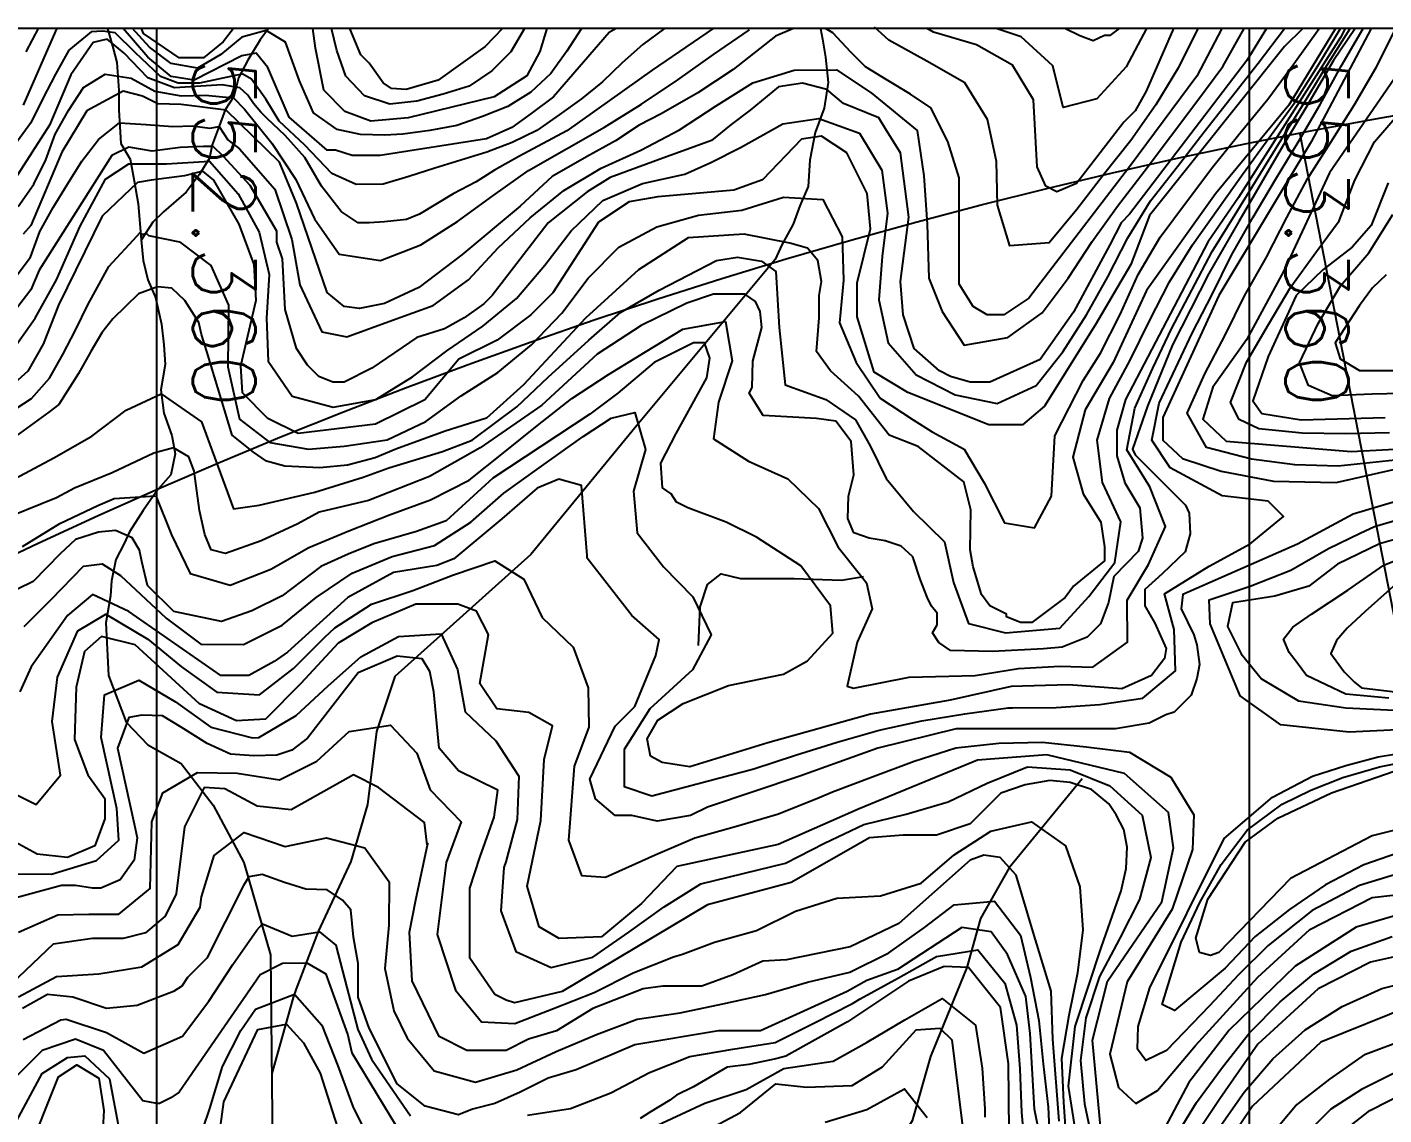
# Model space of a CAD drawing. Header units: millimetres. Extents: x 548366 to 1117317, y 7446967 to 14899125.
# Drawn here: x 552242 to 553483, y 7459421 to 7460416 of the extents above; entities that cross this region are included whole.
import ezdxf

# ---------------------------------------------------------------- set-up
doc = ezdxf.new("R2010")
doc.units = ezdxf.units.MM
doc.header["$MEASUREMENT"] = 0
for name, color, linetype in [('AID5_25K', 2, 'Continuous'), ('CURVA_INTERMEDIÁRIA', 32, 'Continuous'), ('CURVA_MESTRA', 36, 'Continuous'), ('MALHA_TM', 8, 'Continuous'), ('RADIAIS', 222, 'Continuous'), ('RIO_PERMANENTE', 4, 'Continuous'), ('TXT_COORD_MALHA', 7, 'Continuous')]:
    doc.layers.add(name, color=color, linetype=linetype)
doc.styles.add('TXT_MALHA_10K', font='romans.shx', dxfattribs={"height": 23})

msp = doc.modelspace()

# ---------------------------------------------------------------- linework, layer by layer
at = {"layer": 'AID5_25K'}
msp.add_lwpolyline([(549360, 7450410), (559365, 7450410), (559365, 7460415), (549360, 7460415), (549360, 7450410)], dxfattribs=at)
at = {"layer": 'CURVA_INTERMEDIÁRIA'}
for points, elevation in [([(553447.7, 7460415), (553443.6, 7460406.7), (553350.2, 7460260.2), (553322.1, 7460219.3), (553246.8, 7460075.3), (553238.7, 7460047.5), (553238.7, 7460023.8), (553246, 7459999.3), (553259.9, 7459976.4), (553262.4, 7459948.6), (553258.3, 7459936.4), (553236.2, 7459913.5), (553231.3, 7459889.8), (553223.9, 7459870.2), (553211.7, 7459857.9), (553188.8, 7459849), (553171.6, 7459847.3), (553125, 7459844.9), (553086.5, 7459845.7), (553075.9, 7459853), (553070.2, 7459862), (553074.3, 7459869.4), (553074.3, 7459880), (553069.3, 7459886.5), (553065.3, 7459894.7), (553058.7, 7459911), (553052.2, 7459931.5), (553041.5, 7459941.3), (553026.8, 7459946.2), (553012.1, 7459948.6), (552998.2, 7459953.5), (552992.5, 7459966.6), (552993.3, 7459987), (552998.2, 7460006.6), (552995.7, 7460036.9), (552981.8, 7460055.7), (552963.9, 7460058.1), (552915.3, 7460060.7), (552902.5, 7460081.2), (552905.1, 7460086.3), (552905.8, 7460110.4), (552913.9, 7460141.4), (552912.3, 7460156.1), (552908.2, 7460165.1), (552898.4, 7460171.7), (552869.8, 7460171.7), (552845.2, 7460163.5), (552803.5, 7460143.1), (552763.4, 7460116.9), (552712.7, 7460070.4), (552656.3, 7460031.1), (552609.7, 7460005), (552554, 7459982.9), (552509, 7459972.3), (552489.4, 7459961.7), (552455.9, 7459946.2), (552423.2, 7459934.7), (552410.1, 7459938), (552404.3, 7459951.9), (552399.4, 7459974), (552394.5, 7460009.9), (552389.6, 7460023), (552375.7, 7460031.1), (552357.7, 7460026.2), (552319.3, 7460008.3), (552284.9, 7459994.4), (552268.6, 7459985.4), (552212.5, 7459962.9)], 660), ([(553456.8, 7460415), (553437.2, 7460385.6), (553412.8, 7460343.8), (553391.3, 7460308.3), (553350.4, 7460238.2), (553323, 7460190.8), (553289.6, 7460125.5), (553266.9, 7460069.4), (553253, 7460030), (553255.6, 7460024.9), (553301.6, 7459978.8), (553305, 7459971.4), (553305.8, 7459952.6), (553301.3, 7459936.1), (553280.2, 7459915.9), (553264.4, 7459901.6), (553264.4, 7459886.6), (553273.5, 7459870.8), (553284, 7459847.5), (553282.5, 7459838.5), (553270.5, 7459822.8), (553243.4, 7459810.8), (553194.6, 7459814.5), (553142, 7459813), (553086.3, 7459800.3), (553013.4, 7459787.5), (552919.5, 7459761.2), (552848.1, 7459739.5), (552822.6, 7459743.2), (552812.1, 7459749.2), (552809, 7459765), (552818.8, 7459782.2), (552842.1, 7459797.3), (552883.4, 7459813.8), (552933.8, 7459824.3), (552955.6, 7459836.3), (552978.9, 7459861.8), (552976.7, 7459886.7), (552949.6, 7459923.4), (552909, 7459949.6), (552881.2, 7459963.1), (552846.2, 7459976.3), (552836, 7459981.4), (552830.9, 7459989.1), (552822.9, 7459994.7), (552821.4, 7460017.3), (552835.7, 7460044.3), (552863.5, 7460095.3), (552866.5, 7460113.3), (552861.6, 7460127.2), (552851.4, 7460127.2), (552815.5, 7460109.3), (552782.3, 7460081.2), (552756.6, 7460061.9), (552667.9, 7460003.4), (552625.1, 7459964.4), (552598, 7459954.6), (552558.9, 7459943.3), (552535.3, 7459934), (552510.5, 7459922.7), (552475.1, 7459895.7), (552447.3, 7459882.2), (552419.5, 7459872.4), (552375.9, 7459881.4), (552351.9, 7459905.4), (552346.6, 7459927.2), (552344.4, 7459937.7), (552337.6, 7459949), (552322.6, 7459955.7), (552306.8, 7459954.2), (552285.8, 7459947.5), (552271.9, 7459934.3), (552247.1, 7459908.8), (552217.8, 7459894.5)], 640), ([(553439, 7460415), (553396.3, 7460344.7), (553329.1, 7460263.5), (553265.9, 7460175.2), (553235.4, 7460109.4), (553209.7, 7460066.1), (553198.4, 7460022.7), (553208.1, 7459989), (553224.1, 7459963.3), (553227.4, 7459940.5), (553227.4, 7459927.7), (553199.3, 7459904.6), (553191.6, 7459894.4), (553160.9, 7459871.4), (553150.7, 7459871.4), (553137.9, 7459876.5), (553137.9, 7459879.1), (553122.5, 7459886.7), (553114.9, 7459897), (553107.2, 7459922.5), (553104.6, 7459937.9), (553105.2, 7459974.6), (553098.8, 7460000.2), (553057, 7460032.4), (553030.4, 7460042.8), (553002.3, 7460078.6), (552976.7, 7460101.6), (552963.9, 7460119.5), (552966.5, 7460150.2), (552966.5, 7460170.7), (552968.5, 7460183.3), (552965.3, 7460202.5), (552955.7, 7460213.8), (552939.6, 7460218.6), (552897.8, 7460226.6), (552846.4, 7460223.4), (552801, 7460194.1), (552752.7, 7460150), (552695.7, 7460088.9), (552661.9, 7460058.4), (552624.1, 7460046.4), (552578.9, 7460030.1), (552560, 7460022.1), (552534.7, 7460015.3), (552509.4, 7460012.9), (552477.3, 7460014.5), (552460.8, 7460018.9), (552448.7, 7460027.3), (552429.2, 7460042.8), (552406.2, 7460119.5), (552401.1, 7460134.9), (552398.7, 7460146), (552385.8, 7460166), (552374.1, 7460177.3), (552360.9, 7460178.5), (552343.6, 7460172.1), (552319.9, 7460149.2), (552310.1, 7460136.4), (552299.9, 7460119.5), (552288.5, 7460099.1), (552270.6, 7460070.9), (552261.5, 7460063.8), (552221.3, 7460034.5)], 680), ([(552224.7, 7460062.5), (552245.5, 7460076.3), (552262, 7460094.9), (552274.4, 7460116.7), (552285.8, 7460138.8), (552297.3, 7460162.2), (552316.4, 7460197.2), (552342.2, 7460225.3), (552344.9, 7460227.8), (552347.1, 7460226.5), (552350.6, 7460227.6), (552352.8, 7460225.4), (552381, 7460219.8), (552409.7, 7460198.1), (552425.9, 7460161.6), (552425.4, 7460105.2), (552436.1, 7460057.6), (552463.7, 7460036.1), (552499, 7460030), (552531.6, 7460032.8), (552571.2, 7460038.4), (552606.4, 7460055.3), (552638.7, 7460078.7), (552672.5, 7460100.2), (552703.3, 7460125.6), (552730.9, 7460154.5), (552754.9, 7460186.5), (552783, 7460214.7), (552817.9, 7460233.3), (552856.1, 7460244.2), (552895.7, 7460248.8), (552933.8, 7460260.7), (552969.9, 7460258.4), (552987.5, 7460224.2), (552988.8, 7460184.5), (552985, 7460145.6), (553000.3, 7460109.4), (553022.2, 7460076.8), (553052.4, 7460056.9), (553069.7, 7460045.9), (553099.1, 7460030), (553117.5, 7459999.3), (553135.9, 7459962.7), (553163.5, 7459957.9), (553178.9, 7459987), (553182, 7460042.3), (553208.1, 7460092.9), (553223.8, 7460117.8), (553242, 7460153.3), (553258.2, 7460189.9), (553278.6, 7460224.1), (553302.6, 7460256.2), (553326.6, 7460288.2), (553351.7, 7460319.3), (553377, 7460350.2), (553400.8, 7460382.4), (553423.9, 7460415)], 690), ([(552226.1, 7460117.4), (552248.9, 7460150), (552268.4, 7460184.9), (552290.3, 7460234.1), (552313.3, 7460277.1), (552334.8, 7460290.9), (552369.2, 7460291), (552408.6, 7460293.4), (552434.8, 7460263.6), (552454.1, 7460228.6), (552463, 7460189.8), (552460.6, 7460149.9), (552462.3, 7460110.5), (552484.1, 7460078.4), (552521.6, 7460068.3), (552560.8, 7460075.5), (552594.3, 7460096.2), (552625.7, 7460120.1), (552658.7, 7460142.5), (552689.4, 7460167.7), (552715.3, 7460198.2), (552739.6, 7460229.9), (552768.3, 7460257.4), (552804.6, 7460273), (552843.5, 7460281.7), (552867.3, 7460292.4), (552894.4, 7460306), (552933.3, 7460327.7), (552966.1, 7460332.4), (553003.2, 7460319), (553023.8, 7460285.3), (553028.9, 7460245.9), (553024.1, 7460206.3), (553021.1, 7460166.5), (553029.7, 7460127.4), (553055.3, 7460097.9), (553090.8, 7460079.8), (553129.4, 7460071.9), (553165.1, 7460088.1), (553189.4, 7460119.2), (553211, 7460152.8), (553230.6, 7460187.7), (553248.8, 7460223.2), (553269.5, 7460257.2), (553294.2, 7460288.7), (553318.8, 7460320.2), (553343.5, 7460351.7), (553368.1, 7460383.2), (553392.3, 7460415)], 710), ([(553375.8, 7460415), (553357.9, 7460385.6), (553250.5, 7460244.9), (553242.8, 7460237.2), (553232.5, 7460216.8), (553199.3, 7460155.4), (553168.6, 7460111.9), (553122.5, 7460091.4), (553104.6, 7460091.4), (553086.7, 7460096.5), (553076.5, 7460101.6), (553053.5, 7460122.1), (553043.2, 7460152.8), (553040.7, 7460183.5), (553048.4, 7460242.3), (553040.7, 7460301.2), (553027.9, 7460321.6), (553021.1, 7460333.2), (552988.8, 7460346.1), (552973.5, 7460359), (552951.3, 7460364.9), (552929.3, 7460361.5), (552903.4, 7460340), (552885.9, 7460327.1), (552867.8, 7460312.4), (552841.9, 7460302.8), (552823.2, 7460296.1), (552775.2, 7460278.6), (552754.1, 7460265.4), (552718.3, 7460237.2), (552667.2, 7460170.7), (552659.5, 7460163), (552641.6, 7460150.2), (552623.7, 7460140), (552598.1, 7460132.3), (552557.2, 7460104.2), (552531.6, 7460091.4), (552521.3, 7460091.4), (552508.5, 7460096.5), (552498.3, 7460106.7), (552488.1, 7460122.1), (552477.8, 7460157.9), (552475.3, 7460204), (552470.2, 7460219.3), (552470.2, 7460229.5), (552445.6, 7460271.2), (552421.3, 7460297.8), (552412, 7460306.9), (552403, 7460306.9), (552381.8, 7460305.9), (552356, 7460302.7), (552334.6, 7460306.3), (552319.2, 7460298.6), (552252.7, 7460193.7), (552245, 7460175.8), (552227, 7460152.4)], 720), ([(552229.8, 7460185.8), (552244.6, 7460205.8), (552253.3, 7460229.2), (552265.4, 7460251), (552278.5, 7460272.3), (552291.6, 7460293.6), (552306.9, 7460313.2), (552326.2, 7460328.6), (552350.6, 7460327.1), (552375.1, 7460325.2), (552393, 7460325.9), (552408.8, 7460323.6), (552417.5, 7460325.2), (552425.2, 7460313), (552436.1, 7460304.7), (552468.3, 7460267.9), (552483.7, 7460221.8), (552491.3, 7460180.4), (552511.3, 7460137.4), (552534.3, 7460132.8), (552576.1, 7460147.9), (552613.3, 7460161.5), (552645.4, 7460184.9), (552672.8, 7460214.1), (552701.9, 7460241.5), (552732.9, 7460266.6), (552767, 7460287), (552803.3, 7460303.7), (552838.6, 7460322.3), (552872.1, 7460344.1), (552905.8, 7460365.3), (552943.6, 7460376.6), (552982.3, 7460377.2), (553013.9, 7460355.9), (553056.1, 7460321.6), (553062.3, 7460280.2), (553065.3, 7460235.7), (553066.9, 7460186.5), (553079.1, 7460155.8), (553099.1, 7460125.2), (553139.1, 7460132.3), (553170.5, 7460154.6), (553194.3, 7460186.5), (553216.2, 7460219.9), (553239.5, 7460252.4), (553263.8, 7460284.1), (553287.9, 7460316.1), (553311.9, 7460348), (553335.8, 7460380.1), (553355.4, 7460415)], 730), ([(552824.9, 7460415), (552804.9, 7460400.1), (552786.2, 7460383.5), (552768.2, 7460366.1), (552748.8, 7460350.5), (552728.6, 7460335.8), (552708, 7460321.6), (552685.6, 7460310.5), (552662.3, 7460301.8), (552638.5, 7460294.3), (552614.6, 7460287), (552590.9, 7460279.4), (552567.4, 7460272.3), (552542.8, 7460272.2), (552520.4, 7460282.3), (552495.6, 7460308), (552472.2, 7460330.1), (552460.1, 7460350.2), (552446.9, 7460368.5), (552439, 7460373), (552433.4, 7460372.2), (552399.2, 7460364.9), (552379.8, 7460364.9), (552363.8, 7460370.9), (552340.4, 7460393), (552322.3, 7460411), (552310.7, 7460412.4), (552300.2, 7460411.7), (552279.7, 7460394.9), (552267.5, 7460373.1), (552256.1, 7460350.9), (552245, 7460328.5), (552230.4, 7460308.5)], 770), ([(552869.3, 7460415), (552813.6, 7460376.7), (552735.4, 7460321.3), (552691.5, 7460297.9), (552669.3, 7460285.2), (552652.6, 7460274.6), (552631.5, 7460263.5), (552600.6, 7460244.9), (552588.7, 7460240.2), (552568.7, 7460238), (552554.6, 7460237.2), (552544.4, 7460237.2), (552529, 7460247.5), (552511.1, 7460270.5), (552495.6, 7460296.8), (552477.7, 7460317), (552461.2, 7460332.5), (552455.4, 7460338.3), (552448.8, 7460346.3), (552443.6, 7460354), (552436.4, 7460360.7), (552420.2, 7460363.2), (552376.5, 7460360.7), (552352.2, 7460369.6), (552330.3, 7460392.3), (552314.9, 7460405.2), (552302, 7460402), (552281.5, 7460372.4), (552262, 7460326.3), (552230.5, 7460276.9)], 760), ([(552230.8, 7460003.3), (552266, 7460022), (552300.7, 7460041.9), (552332.1, 7460065.6), (552364.3, 7460080.5), (552401.3, 7460055), (552430.4, 7459975.5), (552454.1, 7459978.9), (552504.9, 7459990.8), (552549, 7460004.3), (552572.7, 7460012.8), (552621.8, 7460028), (552648.9, 7460038.2), (552689.6, 7460068.7), (552718.5, 7460095.9), (552755.7, 7460129.7), (552784.5, 7460155.1), (552820, 7460175.4), (552872.6, 7460202.5), (552891.7, 7460205.8), (552913.5, 7460202), (552926.8, 7460192.4), (552929.9, 7460141.3), (552935.2, 7460089), (552972.5, 7460075.5), (552999.6, 7460056.8), (553013.2, 7460033.1), (553027.6, 7460003.3), (553052.8, 7459972.9), (553081, 7459945.2), (553089.4, 7459908), (553103, 7459870.5), (553136.8, 7459862), (553186.6, 7459866.1), (553213.3, 7459895.2), (553237, 7459926.2), (553242.6, 7459963.6), (553225.6, 7459999.4), (553220.9, 7460038.2), (553232.1, 7460076.3), (553251, 7460111.5), (553268.7, 7460147.4), (553286.9, 7460183), (553308.2, 7460216.9), (553331.1, 7460249.7), (553354.5, 7460282.1), (553378, 7460314.4), (553401.4, 7460346.9), (553422.7, 7460380.7), (553443.4, 7460415)], 670), ([(552943, 7460415), (552926.5, 7460407.7), (552887.6, 7460377.3), (552855.5, 7460355.9), (552821.9, 7460336.8), (552801.7, 7460326.4), (552779.9, 7460312), (552753.5, 7460297.5), (552722, 7460279.4), (552692.7, 7460252.3), (552639.4, 7460207.8), (552600.1, 7460177.8), (552568.5, 7460163.3), (552545.7, 7460158.7), (552531.6, 7460160.5), (552516.2, 7460173.3), (552488.1, 7460255.1), (552472.6, 7460292.5), (552423.7, 7460340.1), (552382.5, 7460345.2), (552361.3, 7460345.8), (552347.3, 7460353), (552329.5, 7460357.5), (552296.2, 7460339.6), (552273.4, 7460301.6), (552245, 7460234.7), (552238.1, 7460226.7)], 740), ([(552269.4, 7460415), (552267.6, 7460412.5), (552238.1, 7460344.8)], 780), ([(552238.8, 7459867.8), (552263.5, 7459892.4), (552293.2, 7459923), (552310.3, 7459925), (552327, 7459914.5), (552368.9, 7459875.4), (552400.5, 7459851.6), (552439.5, 7459851.2), (552475.1, 7459869.1), (552506.1, 7459894.4), (552539, 7459916.5), (552575.8, 7459931.8), (552614.4, 7459941.9), (552647.7, 7459963.3), (552677.7, 7459989.8), (552710.3, 7460012.8), (552750.6, 7460041.6), (552776, 7460058.5), (552797.6, 7460063.5), (552807.6, 7460029.7), (552796.5, 7459991.5), (552800, 7459953.4), (552824, 7459922.5), (552850.7, 7459895), (552867.7, 7459860), (552850.5, 7459828.1), (552811.6, 7459792.5), (552787.9, 7459755.3), (552787.9, 7459721.4), (552813.3, 7459712.9), (552906.6, 7459737.6), (552944.7, 7459749.9), (552982.8, 7459762), (553021.3, 7459772.9), (553060.3, 7459781.5), (553099.7, 7459788), (553139.4, 7459793.2), (553143.4, 7459793.4), (553183.4, 7459793.6), (553223.3, 7459796.3), (553262.5, 7459802.1), (553292.4, 7459827.1), (553291.3, 7459865), (553282.5, 7459897.6), (553323.2, 7459923), (553360.7, 7459943.3), (553391.4, 7459968.3), (553377.4, 7459982.3), (553335.1, 7459987.4), (553287.6, 7460012.8), (553270.7, 7460038.2), (553277.5, 7460072.1), (553307.9, 7460136), (553326, 7460171.6), (553343.8, 7460207.5), (553363.6, 7460242.2), (553384.1, 7460276.6), (553404.7, 7460310.8), (553424.8, 7460345.4), (553444.1, 7460380.4), (553464.3, 7460415)], 630), ([(552252.1, 7460415.4), (552240.3, 7460393.4)], 790), ([(552780.6, 7460415), (552774.1, 7460411.1), (552723.4, 7460352.3), (552703, 7460337), (552685.1, 7460324.2), (552662, 7460314), (552564.8, 7460298.6), (552539.2, 7460298.6), (552523.9, 7460303.7), (552516.2, 7460303.7), (552481.5, 7460333.6), (552461.8, 7460379.3), (552451.2, 7460392.2), (552438.2, 7460389.9), (552394.6, 7460367.5), (552373.4, 7460371), (552352.2, 7460388.7), (552329.4, 7460415)], 780), ([(552748.9, 7460415), (552735.5, 7460394), (552721, 7460373.6), (552702.7, 7460356.7), (552681.5, 7460343.5), (552658.3, 7460334.3), (552634.7, 7460326.2), (552610.2, 7460321.5), (552585.5, 7460318.3), (552568.8, 7460317.2), (552546.6, 7460317.9), (552525.2, 7460322.5), (552503.8, 7460337.8), (552490.8, 7460366.9), (552478.2, 7460402.3), (552460.4, 7460412.9), (552438, 7460407), (552418.8, 7460391.1), (552397.4, 7460378.6), (552373.5, 7460382.7), (552353.6, 7460397.8), (552337.6, 7460415.1)], 790), ([(552696.9, 7460415), (552684.3, 7460393.4), (552666.9, 7460376.1), (552646.1, 7460362.2), (552622.3, 7460354.7), (552598.2, 7460348.3), (552573.5, 7460345.6), (552550.3, 7460353.2), (552533.2, 7460371.3), (552525.1, 7460394.6), (552520.1, 7460415)], 810), ([(552676.6, 7460415), (552660.8, 7460398.3), (552617.9, 7460367.6), (552588.4, 7460359), (552575.1, 7460360), (552567.4, 7460365.1), (552554.6, 7460383), (552546.9, 7460390.7), (552536.8, 7460415)], 820), ([(553334.9, 7460415), (553311.9, 7460371.3), (553250.5, 7460288.4), (553158.4, 7460168.1), (553135.3, 7460152.8), (553120, 7460152.8), (553107.2, 7460160.5), (553094.4, 7460180.9), (553094.4, 7460278.2), (553084.2, 7460311.4), (553068.6, 7460342.4), (553050, 7460354.8), (553029.3, 7460367.2), (553008.9, 7460379.9), (552995.4, 7460393.3), (552978.8, 7460410.9), (552972.1, 7460415)], 740), ([(553290.8, 7460415), (553265.8, 7460357.5), (553255.6, 7460339.6), (553245.3, 7460329.3), (553201.8, 7460273), (553183.9, 7460265.4), (553173.7, 7460270.5), (553166, 7460288.4), (553162.4, 7460349.6), (553143.2, 7460381.2), (553110.5, 7460399.8), (553071, 7460411.6), (553065.3, 7460415)], 760), ([(553265.9, 7460415), (553247.2, 7460379.7), (553220.4, 7460350.4), (553189.7, 7460342.6), (553180.1, 7460380.7), (553151.3, 7460407.2), (553128.3, 7460415)], 770), ([(553241, 7460415), (553232.5, 7460408.6), (553227.4, 7460408.6), (553217.2, 7460403.5), (553204.8, 7460408.3), (553191.3, 7460415)], 780), ([(553471.7, 7460415), (553416.6, 7460311.3), (553332.3, 7460170.7), (553281, 7460059), (553281, 7460038.1), (553298.8, 7460021.5), (553334.2, 7460010), (553382.2, 7460000.6), (553439.6, 7459999.6), (553494.8, 7460012.1)], 620), ([(553505.2, 7460021.3), (553441.5, 7460014.4), (553401.6, 7460015.8), (553361.9, 7460020.8), (553320.9, 7460031.5), (553303.1, 7460062.9), (553319.3, 7460098.9), (553337.9, 7460134.3), (553355.6, 7460170.2), (553375.4, 7460204.9), (553376.1, 7460206.3), (553394.3, 7460241.9), (553413.2, 7460277.2), (553434.6, 7460311), (553455.9, 7460344.8), (553476, 7460379.3), (553494.2, 7460415)], 610), ([(553488.4, 7460044.9), (553448.4, 7460043.9), (553408.4, 7460044.6), (553368.7, 7460048.5), (553350.8, 7460057), (553342.7, 7460072.7), (553357.4, 7460109.6), (553377.5, 7460144.2), (553398.1, 7460178.4), (553421.6, 7460210.8), (553442.3, 7460238.8), (553456.5, 7460276.2), (553474.7, 7460311.3), (553500.7, 7460341.6)], 590), ([(553487.1, 7460273.6), (553471.7, 7460234.7), (553454.2, 7460214.9), (553427.4, 7460194), (553402.9, 7460170.7), (553377.3, 7460114.8), (553363.4, 7460074.1), (553371.5, 7460062.5), (553407.6, 7460056.7), (553484.5, 7460059)], 580), ([(553512.5, 7460081.1), (553472.5, 7460080.2), (553436, 7460078.9), (553414.1, 7460088.1), (553406, 7460109), (553423.1, 7460145.1), (553443.4, 7460179.4), (553469.5, 7460209.6), (553491.4, 7460244.8)], 570), ([(553485.4, 7460189.4), (553472.7, 7460177.7), (553460.9, 7460161.5), (553438.5, 7460127.3), (553443.3, 7460112.7), (553460.9, 7460102), (553525.4, 7460102)], 560), ([(553503.2, 7459985), (553455.2, 7459970.4), (553404, 7459943), (553299.1, 7459897), (553297.7, 7459884), (553309.2, 7459860), (553311.9, 7459850.9), (553314.4, 7459833), (553311.9, 7459820.2), (553306.7, 7459804.9), (553291.4, 7459789.5), (553283.7, 7459787), (553268.4, 7459779.3), (553237.7, 7459774.2), (553091.8, 7459774.2), (553020.2, 7459756.3), (552948.6, 7459730.7), (552864.2, 7459702.5), (552848.8, 7459694.9), (552818.1, 7459689.7), (552795.1, 7459694.9), (552779.7, 7459694.9), (552761.8, 7459710.2), (552756.7, 7459728.1), (552779.7, 7459776.7), (552797.6, 7459794.6), (552816.8, 7459841.3), (552820, 7459855.8), (552794.9, 7459877.7), (552754.1, 7459930.2), (552754.1, 7459932.8), (552749, 7459996.7), (552728.2, 7460002.7), (552708.4, 7459994.4), (552676, 7459966.3), (552632.2, 7459929.8), (552616.6, 7459923.6), (552577, 7459917.3), (552535.2, 7459894.4), (552480, 7459844.4), (552467.6, 7459835.6), (552444.6, 7459822.8), (552419, 7459822.8), (552334.6, 7459881.6), (552301.3, 7459897), (552278.7, 7459877.7), (552245.3, 7459830.8), (552234.9, 7459807.9)], 620), ([(553558.8, 7459776.4), (553451.3, 7459771.1), (553388.9, 7459777.7), (553351.8, 7459804.2), (553324.2, 7459870.3), (553323.3, 7459892.1), (553360.7, 7459904.7), (553397.9, 7459919.2), (553432.4, 7459939.2), (553461.4, 7459953.3), (553474.6, 7459959.1), (553512.9, 7459970.4)], 610), ([(553487.7, 7459802.2), (553448.3, 7459806), (553412.4, 7459823), (553403.9, 7459834.5), (553396.4, 7459843.9), (553391.3, 7459856.3), (553400, 7459867.1), (553417, 7459879.1), (553450.2, 7459901.1), (553483, 7459923.8), (553520, 7459938.9)], 590), ([(552230.5, 7459714.6), (552249.8, 7459704.8), (552272.3, 7459731.8), (552264.4, 7459780.7), (552269.4, 7459821.3), (552288.1, 7459863.7), (552313.5, 7459878.9), (552352, 7459856.2), (552383, 7459830.9), (552415.2, 7459807.6), (552454.2, 7459805.1), (552485.4, 7459829.4), (552513.7, 7459857.7), (552523.3, 7459866.6), (552556.8, 7459888.2), (552594.5, 7459900.8), (552631.9, 7459915), (552669.5, 7459927.7), (552696.2, 7459911.1), (552713, 7459876.1), (552741.3, 7459848.8), (552754.9, 7459811.8), (552755.7, 7459775.6), (552742.1, 7459740), (552737, 7459672.3), (552748.9, 7459640.1), (552770.9, 7459638.4), (552816.3, 7459658.8), (552852.5, 7459674.3), (552890.9, 7459685.2), (552929.3, 7459696.5), (552966.4, 7459711.3), (552978.5, 7459716.4), (553015.8, 7459730.6), (553053.3, 7459744.5), (553091.4, 7459756.9), (553130.9, 7459761.1), (553170.9, 7459762), (553210.7, 7459757.7), (553250.3, 7459752.8), (553288.1, 7459729.9), (553309.3, 7459695.4), (553308, 7459663.6), (553289.4, 7459609.2), (553248.3, 7459542.8), (553232.4, 7459476.5), (553240.3, 7459445.9), (553256.2, 7459431.3), (553276.1, 7459443.3), (553310.7, 7459484.4), (553367.7, 7459546.8), (553415.5, 7459590.6), (553472.6, 7459619.8), (553553.5, 7459629.1)], 610), ([(553499.9, 7459911.7), (553466.1, 7459881.5), (553449.6, 7459866.2), (553439.7, 7459854.9), (553434.6, 7459843.1), (553446.9, 7459826.3), (553456.4, 7459816.8), (553462.6, 7459811.7), (553501, 7459807)], 580), ([(552224.7, 7459641.6), (552263.9, 7459641.3), (552305, 7459653.6), (552325.4, 7459672.3), (552323.7, 7459701.1), (552309.4, 7459766.2), (552312.4, 7459805.3), (552343.8, 7459818.8), (552377.4, 7459798.8), (552409.8, 7459775.6), (552447.8, 7459765.8), (552453.7, 7459766.1), (552487.9, 7459786.2), (552517.1, 7459813.5), (552547.1, 7459839.9), (552581.6, 7459858.7), (552620.5, 7459861.1), (552635.5, 7459828.4), (552642.6, 7459789.7), (552670.4, 7459763.3), (552691.6, 7459730.7), (552690.2, 7459691.2), (552679.6, 7459652.6), (552677.7, 7459647.3), (552675.1, 7459607.7), (552688.7, 7459570.5), (552721.1, 7459555.7), (552759.4, 7459565.1), (552792.2, 7459588), (552824.6, 7459611.3), (552858, 7459632.4), (552896.8, 7459641.8), (552935.7, 7459651.3), (552971.2, 7459669.6), (553007.3, 7459686.7), (553046.1, 7459696.2), (553084.4, 7459707.4), (553120.2, 7459724.3), (553157.1, 7459739.4), (553196.2, 7459736.6), (553232.4, 7459721.9), (553262, 7459695.2), (553269.9, 7459656.5), (553259.7, 7459618.1), (553241.6, 7459582.5), (553240.9, 7459581.5), (553223.1, 7459547.7), (553210.3, 7459509.8), (553205.6, 7459470.8), (553209.3, 7459431), (553217.6, 7459392)], 590), ([(553204.4, 7459385.3), (553194.5, 7459447.2), (553200.8, 7459501.9), (553224.9, 7459574.6), (553242.8, 7459625.8), (553247.5, 7459646.5), (553248.4, 7459666), (553245.3, 7459682.1), (553238.1, 7459695.4), (553231.6, 7459705.5), (553215.5, 7459718.5), (553196, 7459725), (553177.6, 7459726.9), (553154.9, 7459722.8), (553132.8, 7459715.3), (553104.6, 7459687.2), (553073.9, 7459676.9), (553043.2, 7459676.9), (553012.5, 7459674.4), (552940.9, 7459633.5), (552864.2, 7459613), (552731.1, 7459533.7), (552687.6, 7459523.4), (552680, 7459526), (552669.7, 7459531.1), (552646.7, 7459564.4), (552646.7, 7459628.3), (552655.9, 7459656.4), (552669.1, 7459693.2), (552672.3, 7459717.9), (552636.5, 7459735.8), (552618.6, 7459756.3), (552613.9, 7459807.9), (552610.2, 7459826.6), (552603.2, 7459838.1), (552580.2, 7459840.7), (552544.4, 7459825.3), (552498.1, 7459765.5), (552483.9, 7459754.7), (552470, 7459750), (552449, 7459749.3), (552427.7, 7459750.9), (552406.5, 7459760.6), (552382.6, 7459775.7), (552365.6, 7459786), (552346.7, 7459786.5), (552334.6, 7459784.4), (552324.3, 7459756.3), (552339.7, 7459687.2), (552342.3, 7459674.4), (552339.7, 7459653.9), (552326.9, 7459636), (552309, 7459628.3), (552301.3, 7459628.3), (552286, 7459630.9), (552273.2, 7459630.9), (552216.9, 7459615.5)], 580), ([(552233.6, 7459588), (552269.6, 7459604), (552298.2, 7459604.5), (552325.4, 7459604.5), (552354.2, 7459628.2), (552355.8, 7459689.2), (552365.9, 7459715.5), (552397.6, 7459734.3), (552433.7, 7459733.6), (552472.5, 7459727.4), (552506.7, 7459744.7), (552536.2, 7459771.6), (552574.1, 7459777.4), (552598.1, 7459751.9), (552610.5, 7459718.3), (552638.8, 7459689.2), (552625.2, 7459651.9), (552616.7, 7459585.9), (552633.7, 7459535), (552657.4, 7459506.2), (552687.9, 7459504.5), (552723.3, 7459518.4), (552760.4, 7459533), (552796.2, 7459551), (552833.2, 7459565.6), (552841.3, 7459568.1), (552870.5, 7459578.9), (552909, 7459589.6), (552944.7, 7459607.4), (552982.5, 7459619.2), (553022.4, 7459621.2), (553059.8, 7459632.9), (553090, 7459659), (553123.4, 7459680.4), (553160.6, 7459689.1), (553191.9, 7459667), (553204.8, 7459629.6), (553207.8, 7459590.3), (553202.7, 7459550.9), (553195, 7459511.9), (553188.3, 7459472.5), (553190, 7459432.6), (553192.9, 7459392.7)], 570), ([(553529.8, 7459651.8), (553461, 7459630.7), (553417.5, 7459608), (553377.3, 7459575.9), (553350.2, 7459549), (553323.6, 7459520.8), (553284.4, 7459480), (553265.4, 7459470.8), (553257.7, 7459481.1), (553258.2, 7459501.8), (553268.9, 7459537.1), (553337.1, 7459673.7), (553381.3, 7459711.7), (553418, 7459730.7), (553448.3, 7459740.5), (553478.1, 7459748.6), (553522.7, 7459755.7)], 620), ([(553502.6, 7459662.8), (553464.9, 7459649.8), (553429.7, 7459631.4), (553396.7, 7459608.9), (553365.5, 7459584.1), (553337.8, 7459555.3), (553291.7, 7459516.5), (553280.2, 7459521.8), (553297.6, 7459579), (553314.7, 7459615.1), (553334.2, 7459650), (553358.1, 7459681.3), (553390, 7459705.3), (553416.4, 7459718.1), (553445.6, 7459729.6), (553479.2, 7459739.4), (553514.6, 7459746.4)], 630), ([(553186, 7459415.2), (553180.1, 7459490.3), (553178.8, 7459534.2), (553162.3, 7459588.1), (553146.8, 7459640.4), (553132, 7459656.3), (553117.1, 7459658.6), (553104.6, 7459654.1), (553039.4, 7459595.9), (552994.9, 7459574.7), (552936.6, 7459562.8), (552914.9, 7459561.6), (552887.5, 7459549.1), (552858.9, 7459538.8), (552823.2, 7459538.8), (552805.3, 7459536.2), (552759.3, 7459518.3), (552726, 7459497.9), (552700.4, 7459490.2), (552680, 7459480), (552644.1, 7459480), (552618.6, 7459492.8), (552593.9, 7459543.6), (552591.6, 7459588.1), (552597.3, 7459617.7), (552608.3, 7459669.3), (552607.6, 7459667.9), (552605.3, 7459688.5), (552563.1, 7459720.4), (552540.2, 7459731.9), (552483.1, 7459699.9), (552452.2, 7459703.3), (552422.5, 7459719.3), (552403.7, 7459720.4), (552385.7, 7459684.6), (552378.1, 7459623.2), (552367.8, 7459602.8), (552349.9, 7459587.4), (552329.5, 7459582.3), (552301.3, 7459582.3), (552265.5, 7459577.2), (552214.3, 7459528.6)], 560), ([(553168.6, 7459400.7), (553163.5, 7459426.2), (553159.4, 7459495.4), (553155.5, 7459529.3), (553138.8, 7459567.7), (553123.7, 7459588.3), (553097, 7459592.5), (553038.1, 7459554.1), (553010, 7459543.9), (552992.1, 7459533.7), (552912.8, 7459497.9), (552874.4, 7459497.9), (552797.6, 7459485.1), (552743.9, 7459462.1), (552718.3, 7459454.4), (552692.7, 7459441.6), (552669.7, 7459431.3), (552649.3, 7459426.2), (552636.5, 7459421.1), (552605.8, 7459428.8), (552580.2, 7459449.3), (552554.6, 7459500.4), (552544.4, 7459528.6), (552544.4, 7459559.3), (552540.2, 7459583.5), (552537.9, 7459608.5), (552530.1, 7459617.4), (552516.2, 7459626.9), (552496.7, 7459627.4), (552477.2, 7459633.6), (552456.6, 7459640.8), (552444.6, 7459638.6), (552439.5, 7459630.9), (552406.2, 7459564.4), (552388.3, 7459546.5), (552383.2, 7459538.8), (552375.5, 7459533.7), (552342.3, 7459520.9), (552314.1, 7459518.3), (552283.4, 7459528.6), (552260.4, 7459531.1), (552237.4, 7459518.3)], 540), ([(552237.9, 7459489.8), (552272.5, 7459508), (552277.3, 7459508.6), (552314.3, 7459496.3), (552348.4, 7459477.4), (552383.9, 7459493.1), (552408, 7459525), (552429.9, 7459558.4), (552451.8, 7459590), (552457.1, 7459595.6), (552484, 7459584.4), (552509.2, 7459588.3), (552524, 7459576.2), (552534.3, 7459537.6), (552544.3, 7459499.2), (552556.6, 7459471.8), (552564.2, 7459461.3), (552592.3, 7459420)], 530), ([(553264.2, 7459354.4), (553311.8, 7459432.3), (553335.4, 7459464.6), (553360.3, 7459495.9), (553388.4, 7459524.3), (553419, 7459550), (553453.1, 7459570.8), (553490.7, 7459584)], 590), ([(552699.4, 7459420.8), (552738.9, 7459426.8), (552775.8, 7459441.1), (552811, 7459459.6), (552848.1, 7459474.4), (552887.4, 7459481.1), (552926.3, 7459487.3), (552962, 7459505.2), (552996.9, 7459522.9), (553004, 7459527), (553039, 7459546.2), (553073.8, 7459566), (553111.5, 7459572), (553136.3, 7459541.5), (553146.9, 7459503), (553150, 7459463.1), (553151.6, 7459423.2), (553155.1, 7459383.4)], 530), ([(553523.2, 7459572.4), (553470.8, 7459560.7), (553423.1, 7459536.3), (553367.9, 7459485.7), (553333, 7459435.7), (553272.4, 7459344.9)], 580), ([(552590.4, 7459393), (552539.2, 7459477.4), (552535.2, 7459494.8), (552515.3, 7459549.7), (552497.8, 7459559.7), (552475.3, 7459559.3), (552454.8, 7459549), (552380.6, 7459441.6), (552373, 7459436.5), (552362.7, 7459431.3), (552360.2, 7459431.3), (552347.4, 7459433.9), (552311.6, 7459480), (552286, 7459490.2), (552255.3, 7459480), (552222, 7459446.7)], 520), ([(553140.4, 7459405.8), (553139.8, 7459467.8), (553132.3, 7459519.3), (553103.1, 7459555.9), (553080.7, 7459556.7), (553048.2, 7459543.4), (552992.4, 7459506), (552935.8, 7459474.8), (552926.8, 7459472.1), (552915.3, 7459469.7), (552902.1, 7459467.1), (552882.1, 7459464.6), (552851.4, 7459446.7), (552836, 7459439), (552829.8, 7459434.5), (552811.3, 7459423), (552802.7, 7459417.6)], 520), ([(553332.4, 7459409.1), (553355.4, 7459441.8), (553381.6, 7459472.1), (553411.2, 7459498.9), (553445, 7459520.1), (553481.3, 7459536.7), (553520, 7459546.2)], 570), ([(552395.9, 7459389.1), (552408.7, 7459426.9), (552420.3, 7459465.1), (552437.2, 7459498.2), (552450.7, 7459517.7), (552486.2, 7459531.4), (552511.2, 7459503), (552525.8, 7459465.8), (552539.8, 7459428.5), (552557.3, 7459392.5)], 510), ([(552801.3, 7459403.7), (552840, 7459421.7), (552861.9, 7459431.7), (552899.6, 7459444.1), (552934.2, 7459463.5), (552979.3, 7459470.2), (553010.3, 7459487.6), (553044.7, 7459507.8), (553079, 7459527.3), (553109.5, 7459503), (553115.6, 7459463.6), (553118, 7459426.5), (553118.1, 7459419)], 510), ([(553508.8, 7459521), (553425.5, 7459487.4), (553363, 7459428.9), (553304.5, 7459342.1)], 560), ([(552229.7, 7459411.1), (552255.4, 7459458.9), (552278.7, 7459473.3), (552294.3, 7459475.1), (552317, 7459454), (552326.7, 7459402.2)], 510), ([(553503.7, 7459464.6), (553462.8, 7459444.1), (553434.7, 7459426.2), (553380.9, 7459372.5)], 540), ([(552972, 7459414.2), (553009.9, 7459425.9), (553044.5, 7459444.8), (553065.1, 7459418.5)], 490), ([(553439, 7459400.2), (553470.4, 7459425), (553505.7, 7459443.1)], 530)]:
    msp.add_lwpolyline(points, dxfattribs=dict(at, elevation=elevation))
at = {"layer": 'CURVA_INTERMEDIÁRIA', "elevation": 640}
msp.add_lwpolyline([(553386, 7459692.3), (553435.4, 7459715.5), (553492.6, 7459735.5), (553523.6, 7459741.2), (553546.5, 7459742.2), (553568.9, 7459746.5), (553589.9, 7459748.8), (553618.2, 7459748.8), (553623.8, 7459745.2), (553627.5, 7459740.9), (553628.7, 7459737.9), (553628.3, 7459729.8), (553626.8, 7459723.6), (553577.6, 7459702.6), (553472.5, 7459676.3), (553397.7, 7459637.2), (553332.3, 7459569.5), (553324.6, 7459566.9), (553314.4, 7459569.5), (553311.1, 7459582.6), (553322, 7459618.3), (553356.4, 7459670.5)], close=True, dxfattribs=at)
at = {"layer": 'CURVA_MESTRA'}
for points, elevation in [([(553408.9, 7460415), (553392.3, 7460398.4), (553268.6, 7460243.9), (553251.6, 7460199.1), (553219.1, 7460143.5), (553172.7, 7460069.4), (553152.6, 7460052.4), (553121.7, 7460052.4), (553047.5, 7460081.7), (553016.6, 7460100.3), (553001.1, 7460151.2), (553001.1, 7460182.1), (553013.5, 7460231.6), (553010.4, 7460264), (552991.8, 7460301.1), (552968.6, 7460316.5), (552950.1, 7460313.5), (552914.5, 7460276.4), (552888.2, 7460267.1), (552818.7, 7460260.9), (552792.4, 7460256.3), (552764.6, 7460237.8), (552722.8, 7460172.9), (552702.7, 7460152.8), (552671.8, 7460129.6), (552636.6, 7460112.3), (552605.7, 7460075.2), (552560.4, 7460053), (552489.7, 7460044.3), (552461.9, 7460058.2), (552438.7, 7460081.4), (552437.2, 7460106.1), (552451.1, 7460166.3), (552449.5, 7460198.8), (552435.6, 7460235.9), (552412.4, 7460276), (552402.4, 7460284.4), (552385.5, 7460280.2), (552355.2, 7460276), (552342.5, 7460274), (552310.3, 7460243.3), (552270.2, 7460161.7), (552256.3, 7460126.2), (552242.4, 7460101.5), (552223.8, 7460084.5)], 700), ([(552233.5, 7460252), (552247.8, 7460272.5), (552258.6, 7460294.8), (552267.3, 7460318.3), (552279.6, 7460339.9), (552293.1, 7460361), (552313, 7460373.2), (552336.8, 7460369.5), (552358.6, 7460357.4), (552382.6, 7460353.2), (552404.9, 7460354), (552420.3, 7460352.4), (552430.4, 7460351.4), (552440.6, 7460341.2), (552465.6, 7460310.1), (552487.4, 7460276.7), (552504.7, 7460240.7), (552527.1, 7460208.3), (552565, 7460202.5), (552602, 7460216.9), (552635.5, 7460238.4), (552667.8, 7460261.9), (552700.4, 7460285), (552735.2, 7460304.7), (552769.9, 7460324.6), (552803.9, 7460345.7), (552837.2, 7460367.8), (552869.7, 7460391), (552902.8, 7460413.5)], 750), ([(552237.4, 7459941), (552271.4, 7459961.9), (552306.2, 7459978.6), (552321.4, 7459984.9), (552359.3, 7459987.4), (552373.8, 7459951.7), (552390.9, 7459916.1), (552427.4, 7459905.7), (552464.6, 7459920.3), (552499.4, 7459939.9), (552535.9, 7459955.3), (552573.2, 7459969.8), (552610.6, 7459983.7), (552646.2, 7460001.7), (552677.6, 7460026.5), (552708.7, 7460051.7), (552740.2, 7460076.3), (552773.6, 7460098.3), (552807.6, 7460119.2), (552841.8, 7460139.9), (552880.7, 7460146.8), (552886.7, 7460110.8), (552874.3, 7460072.9), (552869.6, 7460039.5), (552901.7, 7460018.9), (552937.7, 7460003), (552965.8, 7459975.6), (552983.8, 7459940.3), (553003, 7459916.2), (553009.8, 7459907.7), (553014.9, 7459884), (553001.3, 7459853.5), (552992, 7459813.1), (552997.9, 7459811.2), (553048.7, 7459821.3), (553109.2, 7459822.8), (553148.7, 7459829.3), (553186.8, 7459831.5), (553217, 7459830.7), (553248.7, 7459853.5), (553248.4, 7459892), (553267.8, 7459924.5), (553283.2, 7459959.4), (553268.9, 7459995.6), (553248, 7460029.3), (553255.2, 7460067.5), (553271.7, 7460104), (553288.9, 7460140.1), (553307.3, 7460175.6), (553326, 7460210.9), (553347.2, 7460244.8), (553368.1, 7460278.9), (553389.1, 7460313), (553410.2, 7460347), (553431, 7460381.1), (553452.3, 7460415)], 650), ([(552430.4, 7460415), (552421, 7460402.8), (552403.1, 7460388), (552380.8, 7460388), (552348.2, 7460410.2), (552346.2, 7460415)], 800), ([(552717.2, 7460415), (552710.7, 7460393.9), (552698.8, 7460371.6), (552669.1, 7460352.3), (552590.3, 7460333), (552556.1, 7460330.1), (552532.4, 7460339), (552513.1, 7460358.3), (552505.6, 7460396.9), (552503.2, 7460415)], 800), ([(553312.8, 7460415), (553295.3, 7460379.1), (553274.4, 7460345), (553251.5, 7460312.3), (553226.5, 7460281), (553202.2, 7460249.3), (553176.8, 7460218.7), (553141, 7460215.9), (553129.6, 7460253.2), (553128.8, 7460293.2), (553120.6, 7460331.6), (553099.7, 7460365.3), (553064.8, 7460384.9), (553030.3, 7460404.2), (553016.9, 7460416.1)], 750), ([(553498.3, 7460377.1), (553433.3, 7460282.9), (553391.6, 7460193.3), (553357.6, 7460129.9), (553326.6, 7460086.7), (553317.4, 7460057.3), (553339, 7460037.2), (553453.4, 7460027.9), (553544.6, 7460032.6)], 600), ([(553536.9, 7459960), (553479.3, 7459943.4), (553440.7, 7459924.8), (553414.4, 7459904.7), (553383.5, 7459895.5), (553344.8, 7459889.3), (553340.2, 7459867.7), (553352.6, 7459842.9), (553371.1, 7459819.8), (553405.1, 7459799.7), (553448.4, 7459793.5), (553511.8, 7459790.4)], 600), ([(553224.2, 7459407.3), (553216.5, 7459489.2), (553230.4, 7459543.2), (553279.9, 7459615.8), (553290.7, 7459665.3), (553286.1, 7459697.7), (553245.9, 7459733.3), (553174.8, 7459750.2), (553111.4, 7459745.6), (553003.1, 7459700.8), (552928.9, 7459668.4), (552836.2, 7459648.3), (552803.7, 7459614.3), (552767.3, 7459583.7), (552728.6, 7459582.2), (552710.1, 7459593), (552699.3, 7459630.1), (552711.6, 7459690.3), (552714.7, 7459746), (552722.5, 7459776.9), (552700.8, 7459789.2), (552671.4, 7459792.3), (552656, 7459815.5), (552663.7, 7459860.3), (552652.9, 7459881.9), (552635.9, 7459888.1), (552597.2, 7459888.1), (552557, 7459871.1), (552526.1, 7459852.6), (552492.1, 7459815.5), (552459.6, 7459783), (552433.3, 7459781.5), (552399.3, 7459796.9), (552340.6, 7459851), (552309.6, 7459858.7), (552294.2, 7459844.8), (552286.5, 7459812.4), (552284.9, 7459764.5), (552297.3, 7459732.1), (552312.7, 7459710.4), (552312.7, 7459691.9), (552303.5, 7459667.2), (552278.7, 7459656.4), (552250.9, 7459659.4), (552230.8, 7459670.3)], 600), ([(552233.7, 7459529), (552268.5, 7459547.7), (552307.2, 7459550), (552346.6, 7459556.4), (552379.9, 7459576.7), (552399.9, 7459610.9), (552401.2, 7459620.3), (552412.9, 7459658.4), (552440.1, 7459679.3), (552477.7, 7459666.6), (552515.6, 7459674.5), (552550.6, 7459665.4), (552573, 7459634.2), (552572.5, 7459594.6), (552569.1, 7459555), (552577.1, 7459516.1), (552589.5, 7459491.1), (552614, 7459461.3), (552651.8, 7459451), (552689.6, 7459462.1), (552725.8, 7459479), (552762.5, 7459494.5), (552799.9, 7459508.5), (552839.3, 7459514.3), (552878.3, 7459522.6), (552917.3, 7459531.2), (552955.6, 7459542.5), (552994.5, 7459551.5), (553030.2, 7459569.1), (553062.8, 7459592.3), (553090.1, 7459613), (553126.8, 7459616.4), (553150.8, 7459585.5), (553159.8, 7459546.6), (553167.5, 7459507.3), (553171.5, 7459467.6), (553176, 7459427.9), (553177.7, 7459388)], 550), ([(553499.4, 7459605), (553457.7, 7459592.7), (553402, 7459557.1), (553341.7, 7459498.4), (553304.6, 7459450.5), (553275.2, 7459394.9)], 600), ([(552410.9, 7459354), (552421.7, 7459432.8), (552452.6, 7459499.2), (552478.9, 7459503.8), (552494.4, 7459486.8), (552509.8, 7459459), (552534.6, 7459381.8)], 500), ([(552865, 7459407.7), (552894.4, 7459423.2), (552926.9, 7459449.4), (552954.7, 7459446.3), (552996.5, 7459447.9), (553024.3, 7459464.9), (553055.2, 7459498.9), (553076.9, 7459500.4), (553087.7, 7459489.6), (553103.1, 7459366)], 500), ([(553376.7, 7459398.6), (553402.3, 7459429.1), (553433.8, 7459453.7), (553466.4, 7459476.6), (553504, 7459490.4)], 550), ([(552240.8, 7459381.8), (552270.2, 7459455.9), (552287.2, 7459466.7), (552307.3, 7459454.4), (552311.9, 7459425), (552305.7, 7459315.3)], 500)]:
    msp.add_lwpolyline(points, dxfattribs=dict(at, elevation=elevation))
at = {"layer": 'CURVA_MESTRA', "ltscale": 2.5}
msp.add_lwpolyline([(552856.1, 7459850.4), (552857.5, 7459885.8), (552864.3, 7459906.3), (552876.6, 7459915.8), (552894.3, 7459911.7), (552943.4, 7459911.7), (552987, 7459910.3), (553006.9, 7459913.4)], dxfattribs=at)
at = {"layer": 'MALHA_TM'}
for points in [[(552360, 7460415), (552360, 7450410)], [(553360, 7460415), (553360, 7450410)]]:
    msp.add_lwpolyline(points, dxfattribs=at)
at = {"layer": 'RADIAIS', "linetype": 'Continuous', "ltscale": 2.5}
msp.add_lwpolyline([(553406.4, 7460318.4), (555321, 7450507.1)], dxfattribs=at)
msp.add_circle((554363.7, 7455412.7), 4998.2, dxfattribs=at)
msp.add_point((553406.4, 7460318.4), dxfattribs=at)
at = {"layer": 'RIO_PERMANENTE'}
for points, elevation in [([(552315.2, 7460415), (552315.8, 7460412.7), (552320.2, 7460396.5), (552323.8, 7460383.8), (552325.4, 7460358.2), (552325.4, 7460340.4), (552326.3, 7460325.2), (552327.4, 7460309.7), (552336, 7460295.2), (552339.5, 7460275.6), (552343.1, 7460254.5), (552344.5, 7460240), (552345.9, 7460221.5), (552347.9, 7460202.6), (552352, 7460184.8), (552359, 7460168.7), (552364.6, 7460144.4), (552366.7, 7460125.5), (552368, 7460107.4), (552363.9, 7460084.4), (552366.7, 7460062.8), (552373.9, 7460042.4), (552377.2, 7460025.8), (552373.2, 7460006.5), (552361.2, 7459993.2), (552347.9, 7459973.9), (552335.2, 7459954.4), (552330.4, 7459943.6), (552322.9, 7459929.2), (552318.7, 7459909.6), (552317.8, 7459895.9), (552313.5, 7459871.2), (552316.2, 7459822.9), (552332.3, 7459780.1), (552352.2, 7459759.4), (552382.5, 7459742.4), (552411.8, 7459704.2), (552439.8, 7459651.7), (552464.3, 7459567.3), (552466.3, 7459391)], 733.6), ([(552462.6, 7460415), (552454.9, 7460404.6), (552443.5, 7460386), (552435, 7460369.8), (552430.7, 7460352.5), (552422.7, 7460340.4), (552416.5, 7460323), (552411, 7460308.4), (552408.4, 7460296.3), (552399.1, 7460281.1), (552387.1, 7460265.1), (552366.4, 7460247.1), (552356.7, 7460237.6), (552345.9, 7460221.1)], 759.2)]:
    msp.add_lwpolyline(points, dxfattribs=dict(at, elevation=elevation))
for points in [[(552967.5, 7460415), (552969.6, 7460405), (552972.1, 7460388.5), (552974.6, 7460365.4), (552970.9, 7460341.9), (552962.8, 7460319.6), (552957.8, 7460294.3), (552956.2, 7460270.4), (552948.6, 7460252.7), (552942.5, 7460236), (552932.4, 7460216.9), (552926, 7460203.4), (552799.5, 7460051.6), (552702.5, 7459933.6), (552578.1, 7459821.9), (552561.4, 7459771.6), (552553.1, 7459705), (552537.7, 7459652.8), (552508, 7459588.6), (552487.7, 7459536.3), (552485.1, 7459528.4), (552465.5, 7459458.7)], [(553207, 7459728.5), (553140.4, 7459647.1), (553114, 7459600.5), (553101.5, 7459555.7), (553068.4, 7459474.4), (553051.4, 7459415.5), (553025.5, 7459373.5), (552911.8, 7459292.3), (552696.7, 7459174.3), (552620.8, 7459068.9), (552585, 7459009.9), (552499.8, 7458934.5), (552457.7, 7458879.7), (552398.6, 7458789.1), (552318.5, 7458706.9), (552179.4, 7458616.3)]]:
    msp.add_lwpolyline(points, dxfattribs=at)

# ---------------------------------------------------------------- texts
at = {"layer": 'TXT_COORD_MALHA', "style": 'TXT_MALHA_10K'}
for s, p in [('552.360', (552393.2, 7460388)), ('553.360', (553393.2, 7460388))]:
    msp.add_text(s, height=57.5, rotation=270, dxfattribs=at).set_placement(p)

doc.saveas('drawing.dxf')
